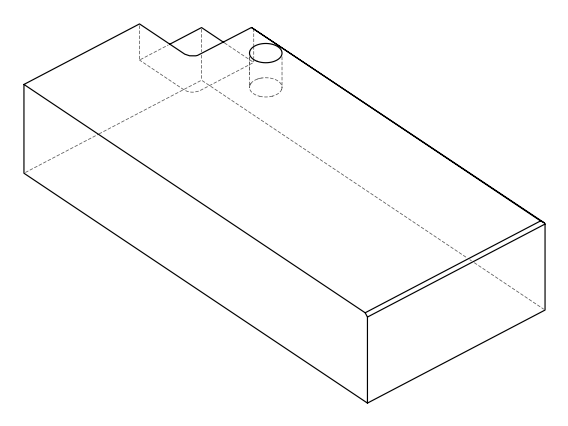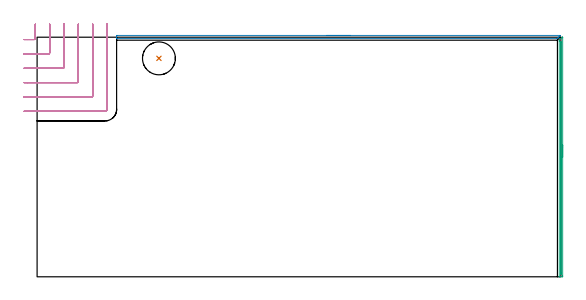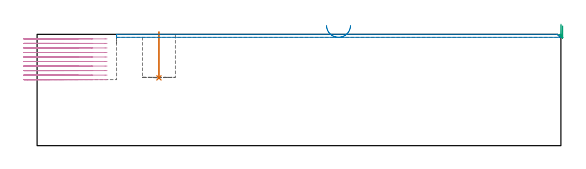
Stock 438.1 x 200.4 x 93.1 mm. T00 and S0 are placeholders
(PLAN: 4 operations, 2 tool changes, 17.9 min)
(1 INDEXABLE_INSERT_DRILL_BLIND_HOLE_FROM_SOLID | STEP1POCKET | NXT0302_026 | 0.16 min | 21406 mm3)
(2 AREA_MILL | FG_CHAMFER_SURFACE | UGT0205_001 | 3.12 min | 1170 mm3)
(3 AREA_MILL_1 | FG_CHAMFER_SURFACE_1 | UGT0205_001 | 3.32 min | 836 mm3)
(4 MILL_CORNER_NOTCH_RECTANGULAR | CORNER_NOTCH_RECTANGULAR | NXT0201_012 | Follow Part, ap 4, ae 75% | 11.3 min | 175680 mm3)
(TOOL NXT0302_026 | Index. Insert Drill 27.5mm [880-D2750L32-03] | D27.5 PA176 FL83 Z2)
(TOOL UGT0205_001 | Chamfer Mill 20 x 3 x 45 deg. | D20 FL50 Z2)
(TOOL NXT0201_012 | ENDMILL 16mm [2P460-1600-NA 1630] | D16 FL38 Z6)
(OP 1 INDEXABLE_INSERT_DRILL_BLIND_HOLE_FROM_SOLID)
G17 G21 G94 G90
T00 M6
G54
G17 G0 G90 X101.9 Y182.7 S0 M3
G43 Z103.1 H1
G94 G81 G98 Z56.7 F250. R95.1
G80
M5
M2
(OP 2 AREA_MILL)
G17 G21 G94 G90
T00 M6
G54
G17 G0 G90 X242.1 Y201.9 S1061 M3
G43 Z103.1 H0
Z100.6
G94 G1 X242.138 Z99.728 F250.
X242.252 Z98.863
X242.441 Z98.012
X242.703 Z97.18
X243.037 Z96.374
X243.44 Z95.6
X243.909 Z94.864
X244.44 Z94.172
X245.029 Z93.529
X245.672 Z92.94
X246.364 Z92.408
X247.1 Z91.94
X247.874 Z91.537
X248.68 Z91.203
X249.512 Z90.941
X250.364 Z90.752
X251.228 Z90.638
X252.1 Z90.6
X437.674 Y201.899 Z90.599
X437.683 Y201.894 Z90.603
X437.674 Y201.877 Z90.621
X437.572 Y201.771 Z90.727
X437.078 Y201.278 Z91.221
X436.89 Y201.088 Z91.408
X436.36 Y200.56 Z91.94
X436.014 Y200.212 Z92.284
X435.589 Y199.789 Z92.711
X435.291 Y199.492 Z93.006
X435.202 Y199.406 Z93.092
X434.398 Y199.4 Z93.1
X66.675
X66.51 Y199.402 Z93.088
X66.503 Y199.544 Z92.949
X66.5 Y199.693 Z92.807
Y199.964 Z92.535
Y200.65 Z91.845
X66.501 Y201.867 Z90.629
X66.503 Y201.891 Z90.605
X66.866 Y201.9 Z90.6
X252.1
X252.972 Z90.638
X253.837 Z90.752
X254.688 Z90.941
X255.52 Z91.203
X256.326 Z91.537
X257.1 Z91.94
X257.836 Z92.408
X258.528 Z92.94
X259.171 Z93.529
X259.76 Z94.172
X260.292 Z94.864
X260.76 Z95.6
X261.163 Z96.374
X261.497 Z97.18
X261.759 Z98.012
X261.948 Z98.863
X262.062 Z99.728
X262.1 Z100.6
G0 Z103.1
M5
M2
(OP 3 AREA_MILL_1)
G17 G21 G94 G90
T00 M6
G54
G17 G0 G90 X439.6 Y110.2 S1061 M3
G43 Z103.1 H0
Z100.2
G94 G1 Y110.162 Z99.328 F250.
Y110.048 Z98.464
Y109.859 Z97.612
Y109.597 Z96.78
Y109.263 Z95.974
Y108.86 Z95.2
Y108.392 Z94.464
Y107.86 Z93.772
Y107.271 Z93.129
Y106.628 Z92.54
Y105.936 Z92.009
Y105.2 Z91.54
Y104.426 Z91.137
Y103.62 Z90.803
Y102.788 Z90.541
Y101.936 Z90.352
Y101.072 Z90.238
Y100.2 Z90.2
Y0.615
X439.599 Y0.449 Z90.201
X439.591 Y0.002 Z90.205
X439.374 Y0. Z90.422
X438.15 Z91.645
X437.123 Z92.676
X436.742 Y0.006 Z93.049
X436.703 Y0.01 Z93.088
X436.7 Y0.168 Z93.1
Y197.106
X436.706 Y197.906 Z93.092
X436.798 Y197.999 Z93.001
X436.816 Y198.017 Z92.983
X439.039 Y200.24 Z90.76
X439.194 Y200.397 Z90.598
X439.206 Y200.399 Z90.586
X439.374 Y200.4 Z90.419
X439.592 Y200.398 Z90.206
X439.595 Y200.371 Z90.205
X439.599 Y200.232 Z90.201
X439.6 Y199.95 Z90.2
Y100.2
X438.186 Z91.614
Y3.294
X438.184 Y2.401 Z91.616
X438.183 Y2.368 Z91.617
X438.15 Y2.073 Z91.65
X438.118 Y2.401 Z91.682
X438.115 Y2.436 Z91.685
X438.114 Y3.294 Z91.686
X438.115 Y196.212 Z91.685
X438.116 Y196.247 Z91.684
X438.15 Y196.771 Z91.65
X438.184 Y196.212 Z91.616
X438.185 Y196.177 Z91.615
X438.186 Y100.2 Z91.614
Y99.328 Z91.652
Y98.464 Z91.766
Y97.612 Z91.955
Y96.78 Z92.217
Y95.974 Z92.551
Y95.2 Z92.954
Y94.464 Z93.423
Y93.772 Z93.954
Y93.129 Z94.543
Y92.54 Z95.186
Y92.008 Z95.878
Y91.54 Z96.614
Y91.137 Z97.388
Y90.803 Z98.194
Y90.541 Z99.026
Y90.352 Z99.878
Y90.238 Z100.743
Y90.2 Z101.614
G0 Z103.1
M5
M2
(OP 4 MILL_CORNER_NOTCH_RECTANGULAR)
G17 G21 G94 G90
T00 M6
G54
G17 G0 G90 X-11. Y198.4 S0 M3
G43 Z103.1 H1
Z89.31
G94 G1 X-8. F250.
X-2.295 F500.
G3 X-1.5 Y199.195 R0.8
G1 Y208.258
Y211.258 F250.
G0 Z103.1
X-11. Y186.4
Z89.31
G1 X-8.
X9.705 F500.
G3 X10.5 Y187.195 R0.8
G1 Y208.4
Y211.4 F250.
G0 Z103.1
X-11. Y174.4
Z89.31
G1 X-8.
X21.705 F500.
G3 X22.5 Y175.195 R0.8
G1 Y208.4
Y211.4 F250.
G0 Z103.1
X-11. Y162.4
Z89.31
G1 X-8.
X33.704 F500.
G3 X34.5 Y163.196 R0.8
G1 Y208.4
Y211.4 F250.
G0 Z103.1
X-11. Y150.4
Z89.31
G1 X-8.
X45.704 F500.
G3 X46.5 Y151.196 R0.8
G1 Y208.4
Y211.4 F250.
G0 Z103.1
X-11. Y138.4
Z89.31
G1 X-8.
X56.9 F500.
G3 X58.5 Y140. R1.6
G1 Y208.4
Y211.4 F250.
G0 Z103.1
X-11. Y198.4
Z85.52
G1 X-8.
X-2.295 F500.
G3 X-1.5 Y199.195 R0.8
G1 Y208.258
Y211.258 F250.
G0 Z103.1
X-11. Y186.4
Z85.52
G1 X-8.
X9.705 F500.
G3 X10.5 Y187.195 R0.8
G1 Y208.4
Y211.4 F250.
G0 Z103.1
X-11. Y174.4
Z85.52
G1 X-8.
X21.705 F500.
G3 X22.5 Y175.195 R0.8
G1 Y208.4
Y211.4 F250.
G0 Z103.1
X-11. Y162.4
Z85.52
G1 X-8.
X33.704 F500.
G3 X34.5 Y163.196 R0.8
G1 Y208.4
Y211.4 F250.
G0 Z103.1
X-11. Y150.4
Z85.52
G1 X-8.
X45.704 F500.
G3 X46.5 Y151.196 R0.8
G1 Y208.4
Y211.4 F250.
G0 Z103.1
X-11. Y138.4
Z85.52
G1 X-8.
X56.9 F500.
G3 X58.5 Y140. R1.6
G1 Y208.4
Y211.4 F250.
G0 Z103.1
X-11. Y198.4
Z81.73
G1 X-8.
X-2.295 F500.
G3 X-1.5 Y199.195 R0.8
G1 Y208.258
Y211.258 F250.
G0 Z103.1
X-11. Y186.4
Z81.73
G1 X-8.
X9.705 F500.
G3 X10.5 Y187.195 R0.8
G1 Y208.4
Y211.4 F250.
G0 Z103.1
X-11. Y174.4
Z81.73
G1 X-8.
X21.705 F500.
G3 X22.5 Y175.195 R0.8
G1 Y208.4
Y211.4 F250.
G0 Z103.1
X-11. Y162.4
Z81.73
G1 X-8.
X33.704 F500.
G3 X34.5 Y163.196 R0.8
G1 Y208.4
Y211.4 F250.
G0 Z103.1
X-11. Y150.4
Z81.73
G1 X-8.
X45.704 F500.
G3 X46.5 Y151.196 R0.8
G1 Y208.4
Y211.4 F250.
G0 Z103.1
X-11. Y138.4
Z81.73
G1 X-8.
X56.9 F500.
G3 X58.5 Y140. R1.6
G1 Y208.4
Y211.4 F250.
G0 Z103.1
X-11. Y198.4
Z77.94
G1 X-8.
X-2.295 F500.
G3 X-1.5 Y199.195 R0.8
G1 Y208.258
Y211.258 F250.
G0 Z103.1
X-11. Y186.4
Z77.94
G1 X-8.
X9.705 F500.
G3 X10.5 Y187.195 R0.8
G1 Y208.4
Y211.4 F250.
G0 Z103.1
X-11. Y174.4
Z77.94
G1 X-8.
X21.705 F500.
G3 X22.5 Y175.195 R0.8
G1 Y208.4
Y211.4 F250.
G0 Z103.1
X-11. Y162.4
Z77.94
G1 X-8.
X33.704 F500.
G3 X34.5 Y163.196 R0.8
G1 Y208.4
Y211.4 F250.
G0 Z103.1
X-11. Y150.4
Z77.94
G1 X-8.
X45.704 F500.
G3 X46.5 Y151.196 R0.8
G1 Y208.4
Y211.4 F250.
G0 Z103.1
X-11. Y138.4
Z77.94
G1 X-8.
X56.9 F500.
G3 X58.5 Y140. R1.6
G1 Y208.4
Y211.4 F250.
G0 Z103.1
X-11. Y198.4
Z74.15
G1 X-8.
X-2.295 F500.
G3 X-1.5 Y199.195 R0.8
G1 Y208.258
Y211.258 F250.
G0 Z103.1
X-11. Y186.4
Z74.15
G1 X-8.
X9.705 F500.
G3 X10.5 Y187.195 R0.8
G1 Y208.4
Y211.4 F250.
G0 Z103.1
X-11. Y174.4
Z74.15
G1 X-8.
X21.705 F500.
G3 X22.5 Y175.195 R0.8
G1 Y208.4
Y211.4 F250.
G0 Z103.1
X-11. Y162.4
Z74.15
G1 X-8.
X33.704 F500.
G3 X34.5 Y163.196 R0.8
G1 Y208.4
Y211.4 F250.
G0 Z103.1
X-11. Y150.4
Z74.15
G1 X-8.
X45.704 F500.
G3 X46.5 Y151.196 R0.8
G1 Y208.4
Y211.4 F250.
G0 Z103.1
X-11. Y138.4
Z74.15
G1 X-8.
X56.9 F500.
G3 X58.5 Y140. R1.6
G1 Y208.4
Y211.4 F250.
G0 Z103.1
X-11. Y198.4
Z70.36
G1 X-8.
X-2.295 F500.
G3 X-1.5 Y199.195 R0.8
G1 Y208.258
Y211.258 F250.
G0 Z103.1
X-11. Y186.4
Z70.36
G1 X-8.
X9.705 F500.
G3 X10.5 Y187.195 R0.8
G1 Y208.4
Y211.4 F250.
G0 Z103.1
X-11. Y174.4
Z70.36
G1 X-8.
X21.705 F500.
G3 X22.5 Y175.195 R0.8
G1 Y208.4
Y211.4 F250.
G0 Z103.1
X-11. Y162.4
Z70.36
G1 X-8.
X33.704 F500.
G3 X34.5 Y163.196 R0.8
G1 Y208.4
Y211.4 F250.
G0 Z103.1
X-11. Y150.4
Z70.36
G1 X-8.
X45.704 F500.
G3 X46.5 Y151.196 R0.8
G1 Y208.4
Y211.4 F250.
G0 Z103.1
X-11. Y138.4
Z70.36
G1 X-8.
X56.9 F500.
G3 X58.5 Y140. R1.6
G1 Y208.4
Y211.4 F250.
G0 Z103.1
X-11. Y198.4
Z66.57
G1 X-8.
X-2.295 F500.
G3 X-1.5 Y199.195 R0.8
G1 Y208.258
Y211.258 F250.
G0 Z103.1
X-11. Y186.4
Z66.57
G1 X-8.
X9.705 F500.
G3 X10.5 Y187.195 R0.8
G1 Y208.4
Y211.4 F250.
G0 Z103.1
X-11. Y174.4
Z66.57
G1 X-8.
X21.705 F500.
G3 X22.5 Y175.195 R0.8
G1 Y208.4
Y211.4 F250.
G0 Z103.1
X-11. Y162.4
Z66.57
G1 X-8.
X33.704 F500.
G3 X34.5 Y163.196 R0.8
G1 Y208.4
Y211.4 F250.
G0 Z103.1
X-11. Y150.4
Z66.57
G1 X-8.
X45.704 F500.
G3 X46.5 Y151.196 R0.8
G1 Y208.4
Y211.4 F250.
G0 Z103.1
X-11. Y138.4
Z66.57
G1 X-8.
X56.9 F500.
G3 X58.5 Y140. R1.6
G1 Y208.4
Y211.4 F250.
G0 Z103.1
X-11. Y198.4
Z62.78
G1 X-8.
X-2.295 F500.
G3 X-1.5 Y199.195 R0.8
G1 Y208.258
Y211.258 F250.
G0 Z103.1
X-11. Y186.4
Z62.78
G1 X-8.
X9.705 F500.
G3 X10.5 Y187.195 R0.8
G1 Y208.4
Y211.4 F250.
G0 Z103.1
X-11. Y174.4
Z62.78
G1 X-8.
X21.705 F500.
G3 X22.5 Y175.195 R0.8
G1 Y208.4
Y211.4 F250.
G0 Z103.1
X-11. Y162.4
Z62.78
G1 X-8.
X33.704 F500.
G3 X34.5 Y163.196 R0.8
G1 Y208.4
Y211.4 F250.
G0 Z103.1
X-11. Y150.4
Z62.78
G1 X-8.
X45.704 F500.
G3 X46.5 Y151.196 R0.8
G1 Y208.4
Y211.4 F250.
G0 Z103.1
X-11. Y138.4
Z62.78
G1 X-8.
X56.9 F500.
G3 X58.5 Y140. R1.6
G1 Y208.4
Y211.4 F250.
G0 Z103.1
X-11. Y198.4
Z58.99
G1 X-8.
X-2.295 F500.
G3 X-1.5 Y199.195 R0.8
G1 Y208.258
Y211.258 F250.
G0 Z103.1
X-11. Y186.4
Z58.99
G1 X-8.
X9.705 F500.
G3 X10.5 Y187.195 R0.8
G1 Y208.4
Y211.4 F250.
G0 Z103.1
X-11. Y174.4
Z58.99
G1 X-8.
X21.705 F500.
G3 X22.5 Y175.195 R0.8
G1 Y208.4
Y211.4 F250.
G0 Z103.1
X-11. Y162.4
Z58.99
G1 X-8.
X33.704 F500.
G3 X34.5 Y163.196 R0.8
G1 Y208.4
Y211.4 F250.
G0 Z103.1
X-11. Y150.4
Z58.99
G1 X-8.
X45.704 F500.
G3 X46.5 Y151.196 R0.8
G1 Y208.4
Y211.4 F250.
G0 Z103.1
X-11. Y138.4
Z58.99
G1 X-8.
X56.9 F500.
G3 X58.5 Y140. R1.6
G1 Y208.4
Y211.4 F250.
G0 Z103.1
X-11. Y198.4
Z55.2
G1 X-8.
X-2.295 F500.
G3 X-1.5 Y199.195 R0.8
G1 Y208.258
Y211.258 F250.
G0 Z103.1
X-11. Y186.4
Z55.2
G1 X-8.
X9.705 F500.
G3 X10.5 Y187.195 R0.8
G1 Y208.4
Y211.4 F250.
G0 Z103.1
X-11. Y174.4
Z55.2
G1 X-8.
X21.705 F500.
G3 X22.5 Y175.195 R0.8
G1 Y208.4
Y211.4 F250.
G0 Z103.1
X-11. Y162.4
Z55.2
G1 X-8.
X33.704 F500.
G3 X34.5 Y163.196 R0.8
G1 Y208.4
Y211.4 F250.
G0 Z103.1
X-11. Y150.4
Z55.2
G1 X-8.
X45.704 F500.
G3 X46.5 Y151.196 R0.8
G1 Y208.4
Y211.4 F250.
G0 Z103.1
X-11. Y138.4
Z55.2
G1 X-8.
X56.9 F500.
G3 X58.5 Y140. R1.6
G1 Y208.4
Y211.4 F250.
G0 Z103.1
M5
M2
